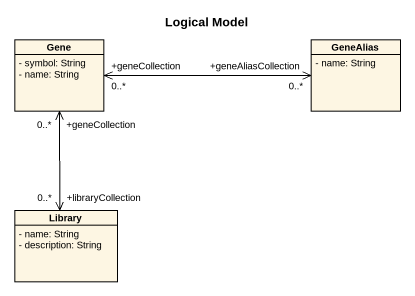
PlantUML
@startuml
title Logical Model
hide circle
hide empty members
skinparam classAttributeIconSize 0
class Gene {
  - symbol: String
  - name: String
}
class GeneAlias {
  - name: String
}
class Library {
  - name: String
  - description: String
}
Gene "+geneCollection\n0..*" <-right-> "+geneAliasCollection\n0..*" GeneAlias
Gene "+geneCollection\n0..*" <--> "+libraryCollection\n0..*" Library
@enduml
